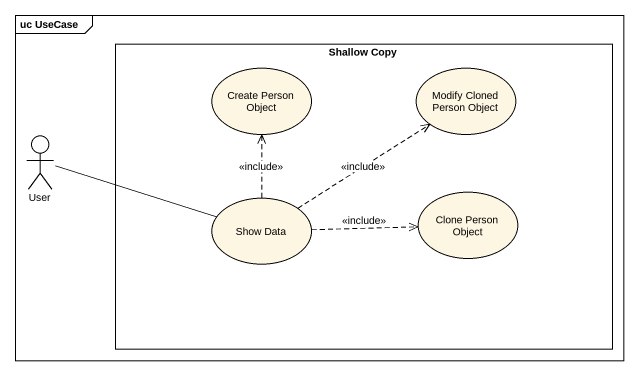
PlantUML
@startuml
mainframe uc UseCase
rectangle "Shallow Copy" as Shallow_Copy {
  usecase "Create Person Object" as Create_Person_Object
  usecase "Modify Cloned Person Object" as Modify_Cloned_Person_Object
  usecase "Show Data" as Show_Data
  usecase "Clone Person Object" as Clone_Person_Object
}
actor User
User -right- Show_Data
Show_Data .up.> Create_Person_Object : <<include>>
Show_Data .up.> Modify_Cloned_Person_Object : <<include>>
Show_Data .right.> Clone_Person_Object : <<include>>
@enduml
